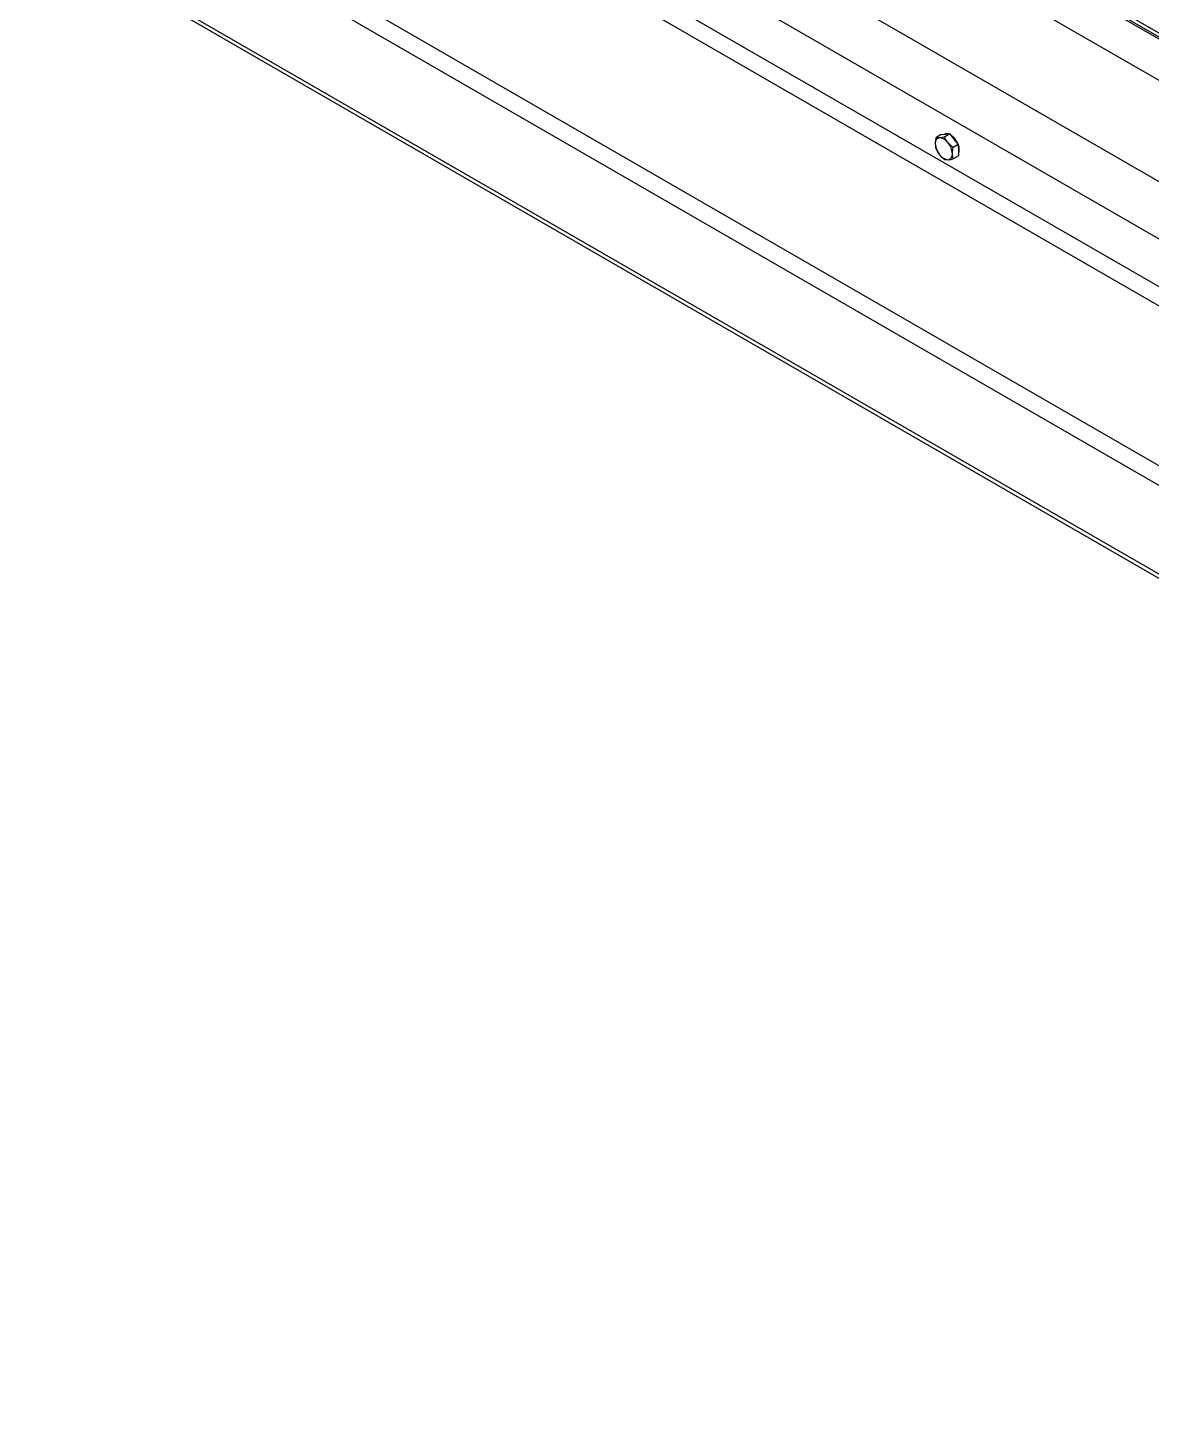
# Model space of a CAD drawing. Header units: millimetres. Extents: x -361 to 14022, y -1822 to 1455.
# Drawn here: x 3971.28 to 4000.32, y 819.69 to 855.35 of the extents above; entities that cross this region are included whole.
import ezdxf

# ---------------------------------------------------------------- set-up
doc = ezdxf.new("R2010")
doc.units = ezdxf.units.MM

msp = doc.modelspace()

# ---------------------------------------------------------------- linework, layer by layer
at = {"color": 7, "linetype": 'Continuous', "lineweight": 25}
for p, q in [((4037.697955, 833.739916), (3975.215331, 869.810367)), ((4037.697955, 833.587537), (3975.172353, 869.682798)), ((4037.697955, 833.639257), (3975.216543, 869.709008)), ((4037.697955, 832.515761), (3975.18526, 868.603571)), ((4037.697955, 828.418491), (3975.234603, 864.477816)), ((4037.697955, 827.182242), (3975.249491, 863.232972)), ((4037.697955, 826.68905), (3975.417808, 862.642613)), ((3971.277252, 860.397144), (4037.568513, 822.128014)), ((3971.277252, 858.100623), (4037.568513, 819.831493)), ((3971.341986, 857.957546), (4037.633247, 819.688416)), ((4001.339605, 850.89231), (3989.964946, 857.458761)), ((3994.885224, 852.58404), (3994.750293, 852.504009)), ((3994.969515, 852.522743), (3994.84017, 852.501671)), ((3994.885224, 852.58404), (3994.994835, 852.593407)), ((3994.97062, 852.592061), (3994.969194, 852.591216)), ((3995.104445, 852.602774), (3994.969515, 852.522743)), ((3994.994835, 852.593407), (3995.104445, 852.602774)), ((3995.192235, 852.248881), (3995.06114, 852.374107)), ((3995.104445, 852.602774), (3995.215805, 852.465843)), ((3995.215805, 852.465843), (3995.327166, 852.328912)), ((3994.753793, 852.211413), (3994.845419, 852.062777)), ((3995.327166, 852.328912), (3995.192235, 852.248881)), ((3995.330665, 852.036316), (3995.195734, 851.956285)), ((3995.327166, 852.328912), (3995.328915, 852.182614)), ((3995.328915, 852.182614), (3995.330665, 852.036316)), ((3994.976513, 851.937551), (3995.066389, 851.935213))]:
    msp.add_line(p, q, dxfattribs=at)
at = {"color": 8, "linetype": 'Continuous', "lineweight": 25}
msp.add_line((3971.498223, 860.779877), (4037.697955, 822.563585), dxfattribs=at)
at = {"color": 7, "linetype": 'Continuous', "lineweight": 25}
for centre, radius, start, end in [((3994.864222, 852.369804), 0.134043, 100.3370645, 190.2264623), ((3995.215214, 852.374658), 0.483755, 183.3955817, 220.1438852), ((3994.821207, 852.213654), 0.288641, 33.7722361, 86.2331404), ((3995.030773, 852.483674), 0.12396, 69.9370339, 119.0296317), ((3994.691345, 852.062226), 0.483755, 3.3955817, 40.1438852), ((3994.869618, 852.169947), 0.481209, 20.2238943, 58.0161973), ((3995.085352, 852.22323), 0.288641, 213.7722361, 266.2331404), ((3995.042337, 852.06708), 0.134043, 280.3370645, 10.2264623), ((3995.072548, 852.205592), 0.279172, 337.2142046, 24.156204)]:
    msp.add_arc(centre, radius, start, end, dxfattribs=at)
for points, knots in [([(3994.750293, 852.504009), (3994.742666, 852.462157), (3994.732737, 852.407672), (3994.732389, 852.357612), (3994.732309, 852.346006)], [0, 0, 0, 0, 0.7681507272, 1, 1, 1, 1]), ([(3994.732309, 852.346006), (3994.735262, 852.308401), (3994.739006, 852.260739), (3994.751216, 852.220007), (3994.753793, 852.211413)], [0, 0, 0, 0, 0.788999238, 1, 1, 1, 1]), ([(3994.84017, 852.501671), (3994.837591, 852.50146), (3994.800857, 852.498464), (3994.774656, 852.501337), (3994.750293, 852.504009)], [0, 0, 0, 0, 0.0702005767, 1, 1, 1, 1]), ([(3995.06114, 852.374107), (3995.05852, 852.377365), (3995.021196, 852.423771), (3994.994415, 852.475057), (3994.969515, 852.522743)], [0, 0, 0, 0, 0.070200577, 1, 1, 1, 1]), ([(3994.845419, 852.062777), (3994.848078, 852.059542), (3994.885964, 852.013469), (3994.932886, 851.974129), (3994.976513, 851.937551)], [0, 0, 0, 0, 0.0702005767, 1, 1, 1, 1]), ([(3995.17425, 852.090878), (3995.174331, 852.102485), (3995.174678, 852.152545), (3995.184608, 852.207029), (3995.192235, 852.248881)], [0, 0, 0, 0, 0.231849273, 1, 1, 1, 1]), ([(3995.195734, 851.956285), (3995.193158, 851.96488), (3995.180948, 852.005611), (3995.177204, 852.053273), (3995.17425, 852.090878)], [0, 0, 0, 0, 0.211000762, 1, 1, 1, 1]), ([(3995.066389, 851.935213), (3995.069008, 851.935447), (3995.106303, 851.938777), (3995.152645, 851.947849), (3995.195734, 851.956285)], [0, 0, 0, 0, 0.070200577, 1, 1, 1, 1])]:
    msp.add_open_spline(points, degree=3, knots=knots, dxfattribs=at)

doc.saveas('drawing.dxf')
